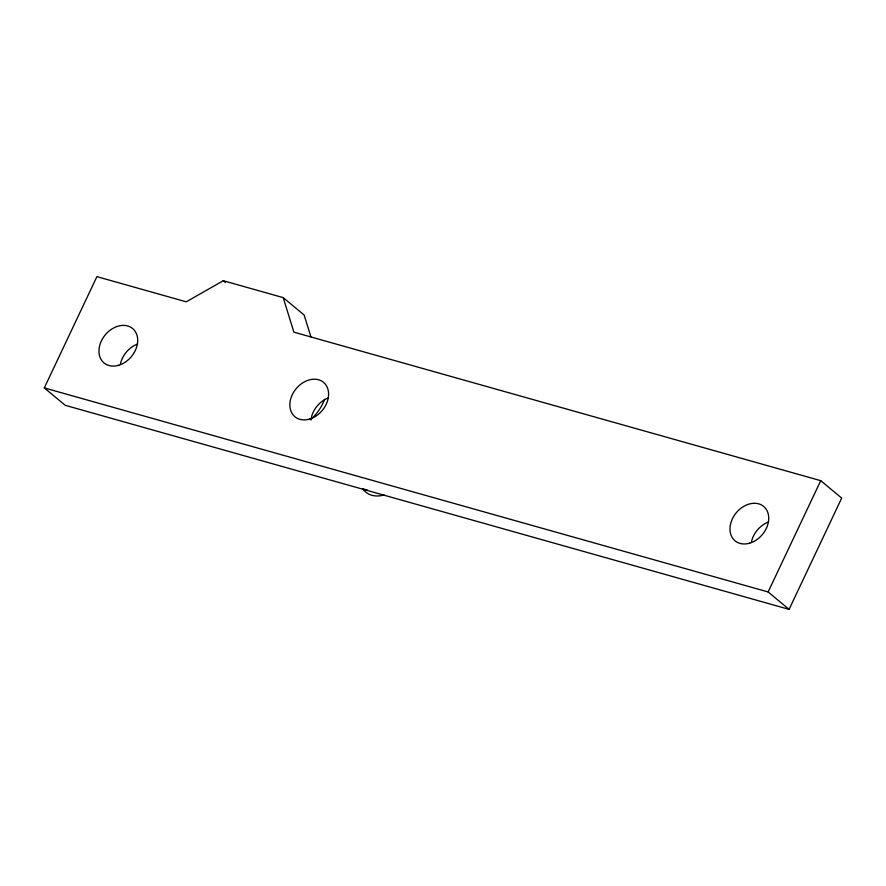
<?xml version="1.0" encoding="UTF-8"?>
<svg xmlns="http://www.w3.org/2000/svg" width="886" height="886" viewBox="0 0 886 886"><rect width="100%" height="100%" fill="white"/><g stroke="black" fill="none" stroke-linecap="round" stroke-linejoin="round"><path stroke-width="1.33" d="M283.188 297.618L293.897 332.161L820.735 480.677L841.7 498.087L789.094 609.369L65.265 405.323L44.3 387.913L96.906 276.631L186.259 301.816L223.272 280.729L283.188 297.618L304.153 315.028L310.897 336.78M789.094 609.369L768.129 591.959L820.735 480.677M44.3 387.913L768.129 591.959M223.272 280.729L225.365 282.468M384.037 494.953A27.964 21.253 -50.3 0 1 363.504 489.858M367.158 489.958A27.964 21.253 -50.3 0 1 362.728 488.707M324.675 399.243A41.941 31.885 -50.3 0 1 312.071 418.402M120.485 363.637A22.371 17 -50.3 0 1 137.651 344.023M310.942 420.097A22.371 17 -50.3 0 1 328.551 397.836M751.516 541.523A22.371 17 -50.3 0 1 768.683 521.909M118.713 365.253A22.371 17 -50.3 0 0 134.905 330.987A22.371 17 -50.3 0 0 101.358 340.944A22.371 17 -50.3 0 0 118.713 365.253M309.613 419.067A22.371 17 -50.3 0 0 325.804 384.801A22.371 17 -50.3 0 0 292.258 394.757A22.371 17 -50.3 0 0 309.613 419.067M749.744 543.14A22.371 17 -50.3 0 0 765.936 508.874A22.371 17 -50.3 0 0 732.39 518.831A22.371 17 -50.3 0 0 749.744 543.14"/></g></svg>
